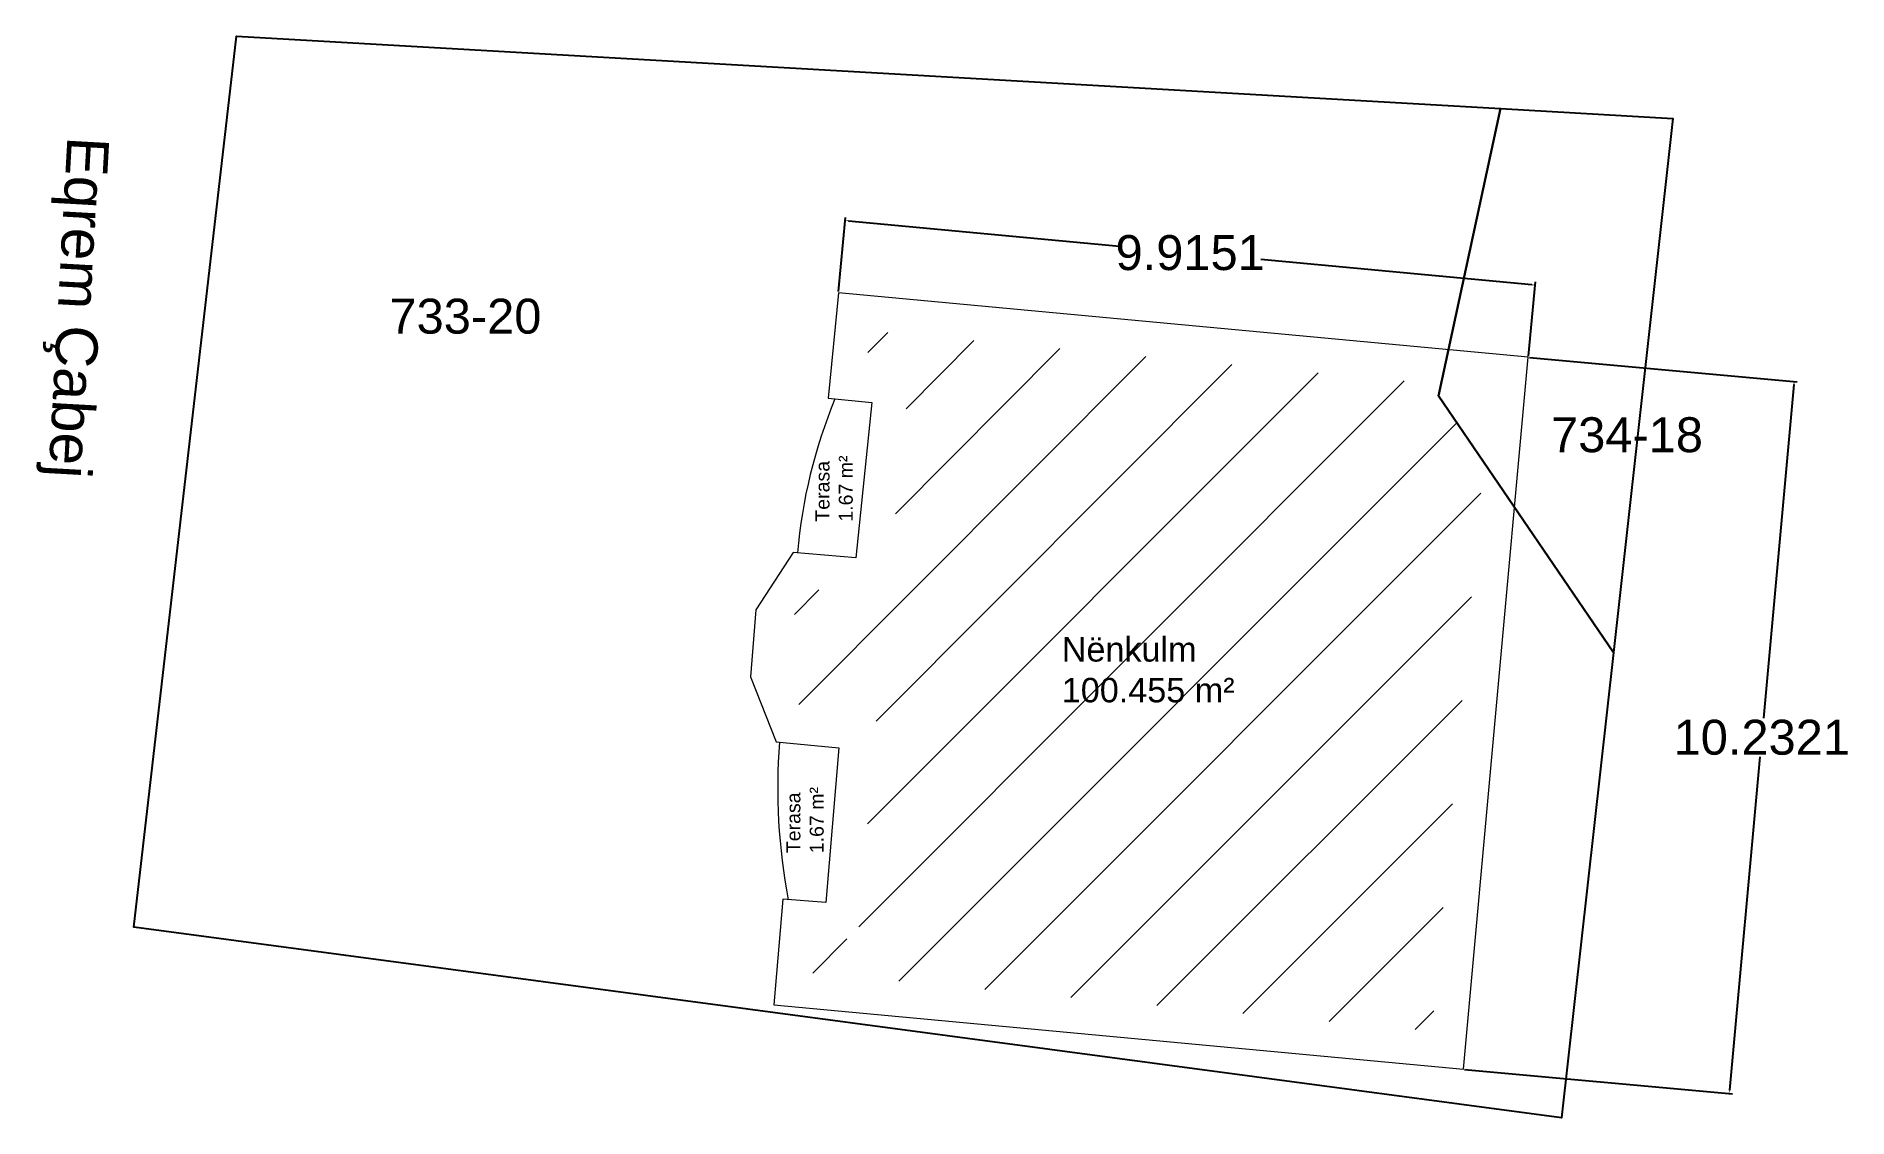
# Model space of a CAD drawing. Header units: metres. Extents: x 7511864.9 to 7511890.8, y 4692113 to 4692128.5.
import ezdxf

# ---------------------------------------------------------------- set-up
doc = ezdxf.new("R2010")
doc.units = ezdxf.units.M
doc.header["$PDMODE"] = 32
doc.header["$PDSIZE"] = 0.2
doc.layers.get('0').update_dxf_attribs({"lineweight": 0})
for name, color, linetype, lineweight in [('etazha1', 190, 'Continuous', 0), ('etazha1_terasa', 190, 'Continuous', 0), ('nenkulm hash', 1, 'Continuous', 0), ('Siperfaqet', 7, 'Continuous', 0)]:
    doc.layers.add(name, color=color, linetype=linetype, lineweight=lineweight)
doc.layers.add('Nr Parceles Baze', color=7, linetype='Continuous')
doc.layers.add('Parcela Baze', color=7, linetype='Continuous')
doc.styles.get("Standard").update_dxf_attribs({"font": 'arial.ttf'})
doc.dimstyles.get("Standard").update_dxf_attribs({"dimtxt": 0.18, "dimasz": 0.18, "dimexe": 0.18, "dimexo": 0.0625, "dimgap": 0.09, "dimtad": 0, "dimtih": 1, "dimtoh": 1, "dimdec": 4, "dimzin": 0, "dimdsep": 46, "dimtxsty": 'Standard', "dimcen": 0.09, "dimadec": 0, "dimazin": 0, "dimtfac": 1, "dimtdec": 4, "dimtofl": 0, "dimtmove": 0, "dimatfit": 3, "dimfxl": 1, "dimtolj": 1, "dimtzin": 0, "dimarcsym": 0})

# ---------------------------------------------------------------- blocks, each defined once
blk = doc.blocks.new('*D63')
at = {"layer": 'Defpoints', "color": 0, "transparency": 16777216}
for p in [(7511886.227999999, 4692123.883999998, 619.59), (7511885.300999999, 4692113.693999998, 619.59), (7511889.105852935, 4692113.347866665)]:
    blk.add_point(p, dxfattribs=at)
at = {"layer": 'nenkulm hash', "color": 0, "lineweight": -2, "transparency": 16777216}
for p, q in [((7511886.243560743, 4692123.882584414), (7511890.077667876, 4692123.53378978)), ((7511890.028776051, 4692123.493051723), (7511889.594639113, 4692118.72082369)), ((7511889.109929819, 4692113.392681607), (7511889.544066755, 4692118.164909638)), ((7511885.316560742, 4692113.692584414), (7511889.150667876, 4692113.343789781))]:
    blk.add_line(p, q, dxfattribs=at)
at = {"layer": 'nenkulm hash', "color": 0, "transparency": 16777216}
for points in [[(7511890.021306893, 4692123.493731203), (7511890.036245207, 4692123.492372242), (7511890.032852935, 4692123.537866664)], [(7511889.102460661, 4692113.393361088), (7511889.117398975, 4692113.392002126), (7511889.105852935, 4692113.347866665)]]:
    blk.add_solid(points, dxfattribs=at)
at = {"layer": 'nenkulm hash', "color": 0, "transparency": 16777216, "insert": (7511889.569352934, 4692118.442866666), "char_height": 0.5, "attachment_point": 5}
blk.add_mtext('\\A1;10.2321', dxfattribs=at)
blk = doc.blocks.new('*D64')
at = {"layer": 'Defpoints', "color": 0, "transparency": 16777216}
for p in [(7511876.356, 4692124.808000001, 619.59), (7511886.324683687, 4692124.916966826), (7511886.228000001, 4692123.884, 619.59)]:
    blk.add_point(p, dxfattribs=at)
at = {"layer": 'nenkulm hash', "color": 0, "lineweight": -2, "transparency": 16777216}
for p, q in [((7511876.357456105, 4692124.823557005), (7511876.456877269, 4692125.885770998)), ((7511876.497487858, 4692125.836773243), (7511880.376586141, 4692125.473697188)), ((7511886.279879514, 4692124.921160409), (7511882.40078123, 4692125.284236465)), ((7511886.229456106, 4692123.899557004), (7511886.32887727, 4692124.961770997))]:
    blk.add_line(p, q, dxfattribs=at)
at = {"layer": 'nenkulm hash', "color": 0, "transparency": 16777216}
for points in [[(7511876.498186789, 4692125.844240605), (7511876.496788927, 4692125.82930588), (7511876.452683685, 4692125.840966826)], [(7511886.280578445, 4692124.928627771), (7511886.279180584, 4692124.913693046), (7511886.324683687, 4692124.916966826)]]:
    blk.add_solid(points, dxfattribs=at)
at = {"layer": 'nenkulm hash', "color": 0, "transparency": 16777216, "insert": (7511881.388683686, 4692125.378966826), "char_height": 0.5, "attachment_point": 5}
blk.add_mtext('\\A1;9.9151', dxfattribs=at)

msp = doc.modelspace()

# ---------------------------------------------------------------- hatches: boundary and pattern name
at = {"layer": 'nenkulm hash'}
h = msp.add_hatch(dxfattribs=at)
h.set_pattern_fill('ANSI31', color=256, scale=0.3)
h.set_pattern_definition([(45, (0, 0), (-0.6735192090801864, 0.6735192090801865), [])])
h.paths.add_polyline_path([(7511885.589267937, 4692122.381690932), (7511884.942000001, 4692123.331), (7511884.978274847, 4692123.49878647), (7511876.805412431, 4692124.263750497), (7511876.755242493, 4692123.748058138), (7511877.378374904, 4692123.689734157), (7511877.051660082, 4692120.472233778), (7511875.96177067, 4692120.566901232), (7511875.660100881, 4692120.102533132), (7511875.60177492, 4692119.386170679), (7511875.813982156, 4692118.847353979), (7511876.900276051, 4692118.745678985), (7511876.631944284, 4692115.549144254), (7511876.014190512, 4692115.593198009), (7511875.969429836, 4692115.069602191), (7511884.848473043, 4692114.238541015)])
h.paths.add_polyline_path([(7511876.784468632, 4692123.16473461), (7511877.554676682, 4692123.16473461), (7511877.554676682, 4692123.937500641), (7511876.784468632, 4692123.937500641)], flags=25)
h.paths.add_polyline_path([(7511876.593578688, 4692120.936285063), (7511877.363786737, 4692120.936285063), (7511877.363786737, 4692121.709051093), (7511876.593578688, 4692121.709051093)], flags=25)
h.paths.add_polyline_path([(7511876.15110334, 4692118.358919083), (7511876.92131139, 4692118.358919083), (7511876.92131139, 4692119.131685114), (7511876.15110334, 4692119.131685114)], flags=25)
h.paths.add_polyline_path([(7511875.315809599, 4692118.438281686), (7511876.086017649, 4692118.438281686), (7511876.086017649, 4692119.211047716), (7511875.315809599, 4692119.211047716)], flags=9)
h.paths.add_polyline_path([(7511876.213199159, 4692123.421874884), (7511876.983407209, 4692123.421874884), (7511876.983407209, 4692124.194640914), (7511876.213199159, 4692124.194640914)], flags=25)
h.paths.add_polyline_path([(7511879.409992147, 4692118.751123749), (7511882.058389147, 4692118.751123749), (7511882.058389147, 4692120.057137847), (7511879.409992147, 4692120.057137847)], flags=24)

# ---------------------------------------------------------------- linework, layer by layer
at = {"layer": 'etazha1', "color": 1, "elevation": 619.59, "flags": 128}
msp.add_lwpolyline([(7511876.360601976, 4692118.294006055), (7511876.175, 4692116.083), (7511875.558, 4692116.127), (7511875.429, 4692114.618), (7511885.301, 4692113.693999999), (7511886.228, 4692123.884), (7511876.356, 4692124.808), (7511876.209, 4692123.297), (7511876.830022004, 4692123.238873549), (7511876.604, 4692121.013), (7511875.706, 4692121.091), (7511875.172, 4692120.269), (7511875.094, 4692119.311), (7511875.461384784, 4692118.378171034)], close=True, dxfattribs=at)
at = {"layer": 'etazha1_terasa', "elevation": 619.59, "flags": 128}
for points in [[(7511876.304915145, 4692123.288022529, 0.0777062747612827), (7511875.768541759, 4692121.085567642)], [(7511875.50996035, 4692118.373624456, 0.06646637243319385), (7511875.636108859, 4692116.121429838)]]:
    msp.add_lwpolyline(points, format="xyb", dxfattribs=at)
at = {"layer": 'Parcela Baze'}
for points in [[(7511884.942000001, 4692123.331), (7511887.445, 4692119.66), (7511886.701, 4692113), (7511866.27, 4692115.73), (7511867.739, 4692128.478999999), (7511885.831, 4692127.443), (7511884.942000001, 4692123.331)], [(7511887.445, 4692119.66), (7511884.942000001, 4692123.331), (7511885.831, 4692127.443), (7511888.297, 4692127.302), (7511887.445, 4692119.66)]]:
    msp.add_lwpolyline(points, dxfattribs=at)

# ---------------------------------------------------------------- texts
at = {"insert": (7511865.919565868, 4692127.019162883), "char_height": 0.6, "attachment_point": 1, "rotation": 266.80336113214855}
msp.add_mtext_dynamic_manual_height_columns('Eqrem Çabej', width=18.54011522514294, gutter_width=1, heights=[0], dxfattribs=at)
at = {"layer": 'Nr Parceles Baze'}
for s, p in [('733-20', (7511869.928427574, 4692124.222671592)), ('734-18', (7511886.553461633, 4692122.525735779))]:
    msp.add_text(s, height=0.5, dxfattribs=at).set_placement(p)
at = {"layer": 'Siperfaqet', "color": 0, "char_height": 0.2, "attachment_point": 1, "rotation": 90}
for insert in [(7511876.025911744, 4692121.53141442), (7511875.609495945, 4692116.786520048, 619.59)]:
    msp.add_mtext_dynamic_manual_height_columns('Terasa\\P1.67 m²', width=3.569243826903403, gutter_width=0.9345858245304673, heights=[0], dxfattribs=dict(at, insert=insert))
at = {"layer": 'Siperfaqet', "color": 0, "insert": (7511879.550732257, 4692119.879153536), "char_height": 0.35, "attachment_point": 1}
msp.add_mtext_dynamic_manual_height_columns('Nënkulm\\P100.455 m²', width=3.569243826903403, gutter_width=0.9345858245304673, heights=[0], dxfattribs=at)

# ---------------------------------------------------------------- dimensions: what is measured, and where the dimension line sits
at = {"layer": 'nenkulm hash'}
for p1, p2, distance, picture, middle in [((7511876.356, 4692124.808, 619.59), (7511886.228, 4692123.884, 619.59), 1.037481662054995, '*D64', (7511881.388683686, 4692125.378966826)), ((7511886.228, 4692123.884, 619.59), (7511885.301, 4692113.693999999, 619.59), 3.8205646370619197, '*D63', (7511889.569352934, 4692118.442866666))]:
    dim = msp.add_aligned_dim(p1=p1, p2=p2, distance=distance, dimstyle='Standard', override={"dimscale": 0.25, "dimtxt": 2}, dxfattribs=at)
    dim.commit()
    dim.dimension.update_dxf_attribs({"geometry": picture, "text_midpoint": middle})

doc.saveas('drawing.dxf')
